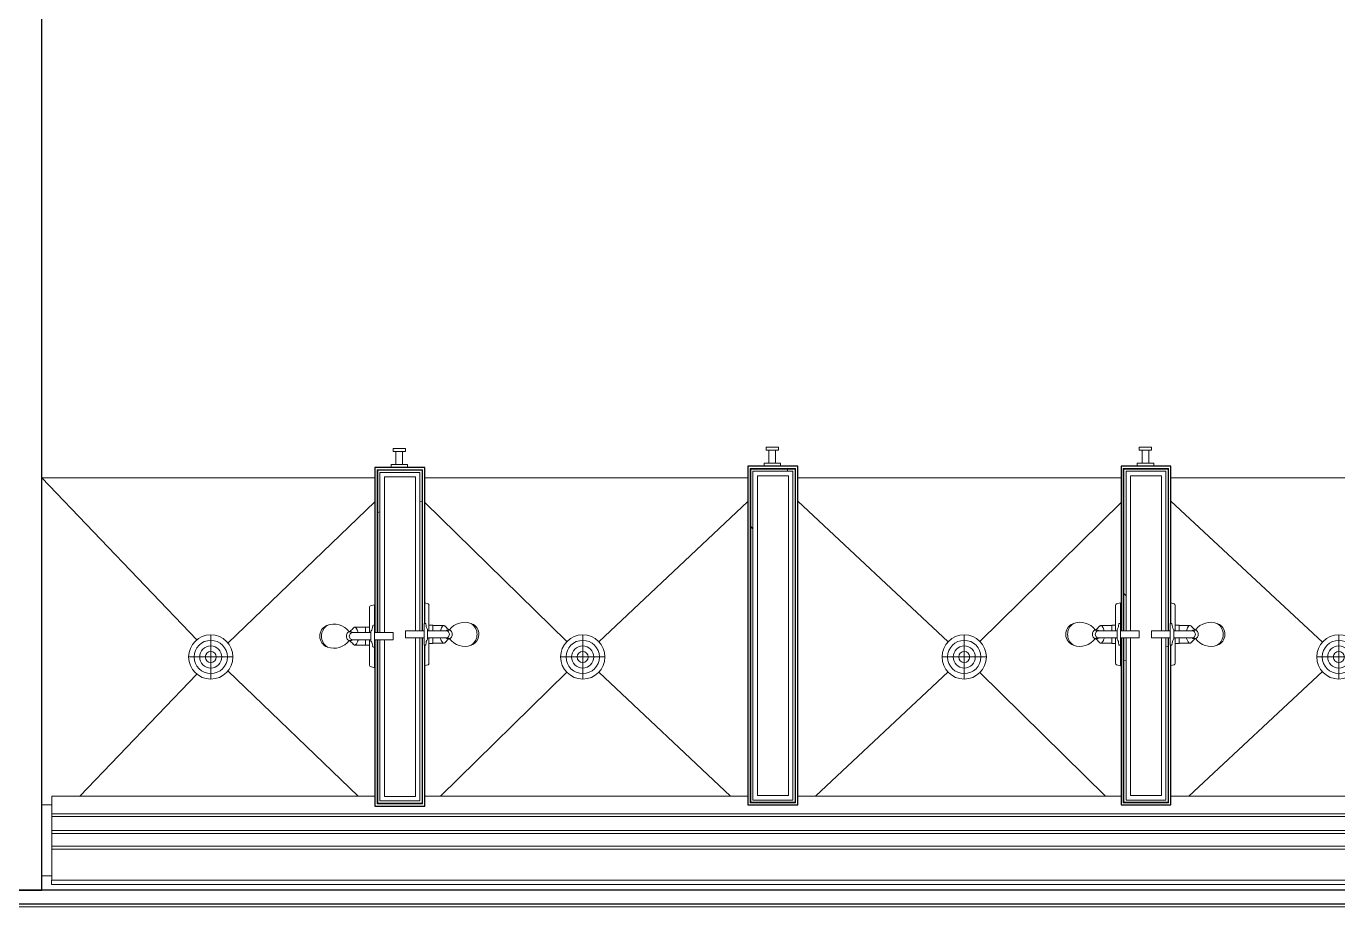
# Model space of a CAD drawing. Header units: inches. Extents: x -1442 to 59636, y -36095 to 792.
# Drawn here: x 58792.1 to 58940.2, y -22798.8 to -22699.3 of the extents above; entities that cross this region are included whole.
import ezdxf

# ---------------------------------------------------------------- set-up
doc = ezdxf.new("R2010")
doc.units = ezdxf.units.IN
doc.header["$MEASUREMENT"] = 0
for name, color, linetype, lineweight in [('A-FLOR', 192, 'Continuous', 9), ('A-GENM', 13, 'Continuous', 9), ('A-WALL', 113, 'Continuous', 9), ('A-WALL-PATT', 111, 'Continuous', 25), ('I-WALL', 2, 'Continuous', 9), ('L-SITE-WALL', 31, 'Continuous', 13), ('P-SANR-FIXT', 6, 'Continuous', 9), ('S-BEAM', 12, 'Continuous', 9)]:
    doc.layers.add(name, color=color, linetype=linetype, lineweight=lineweight)
pattern_1 = [(296.565, (33301.27, 17.28), (0.0001, 115.19999), [12.88, -244.715]), (33.69, (33307.03, 5.76), (-0.00014, 115.1996), [20.768, -394.592]), (33.69, (33422.23, 5.76), (-0.00014, 115.1996), [20.768, -394.592]), (33.69, (33537.43, 5.76), (-0.00014, 115.1996), [20.768, -394.592]), (116.565, (33324.31, 17.28), (0.0001, 115.19999), [12.88, -244.715]), (213.69, (33318.55, 28.8), (-0.00014, 115.1996), [20.768, -394.592]), (213.69, (33433.75, 28.8), (-0.00014, 115.1996), [20.768, -394.592]), (213.69, (33548.95, 28.8), (-0.00014, 115.1996), [20.768, -394.592]), (26.565, (33347.35, 17.28), (0.0001, 115.2), [25.76, -231.836]), (26.565, (33462.55, 17.28), (0.0001, 115.2), [25.76, -231.836]), (270, (33370.39, 28.8), (115.2, 7e-15), [11.52, -103.68]), (225, (33370.39, 17.28), (-1e-14, 115.20042), [16.292, -146.626]), (135, (33358.87, 5.76), (1e-14, 115.20042), [16.292, -146.626]), (288.435, (33324.308, 51.84), (-0.00042, 115.19956), [18.215, -346.08]), (18.435, (33330.07, 34.56), (-0.0004, 115.19956), [18.215, -346.08]), (18.435, (33445.27, 34.56), (-0.0004, 115.19956), [18.215, -346.08]), (18.435, (33560.47, 34.56), (-0.0004, 115.19956), [18.215, -346.08]), (135, (33347.35, 40.32), (1e-14, 115.20042), [16.292, -146.626]), (180, (33335.83, 51.84), (-1e-14, -115.2), [11.52, -103.68]), (251.565, (33295.508, 80.64), (0.00042, 115.19956), [18.215, -346.08]), (315, (33289.75, 63.36), (-1e-14, 115.20042), [16.292, -146.626]), (71.565, (33301.268, 51.84), (0.00042, 115.19956), [18.215, -346.08]), (135, (33307.03, 69.12), (1e-14, 115.20042), [16.292, -146.626]), (225, (33341.59, 80.64), (-1e-14, 115.20042), [16.292, -146.626]), (123.69, (33330.07, 69.12), (-0.00014, 115.19958), [20.768, -394.592]), (123.69, (33445.27, 69.12), (-0.00014, 115.19958), [20.768, -394.592]), (26.565, (33318.55, 86.4), (0.0001, 115.2), [12.88, -244.715]), (26.565, (33433.75, 86.4), (0.0001, 115.2), [12.88, -244.715]), (315, (33330.07, 92.16), (-1e-14, 115.20042), [16.292, -146.626]), (213.69, (33381.91, 109.44), (-0.00014, 115.1996), [20.768, -394.592]), (213.69, (33497.11, 109.44), (-0.00014, 115.1996), [20.768, -394.592]), (213.69, (33612.31, 109.44), (-0.00014, 115.1996), [20.768, -394.592]), (296.565, (33364.63, 97.92), (0.0001, 115.19999), [12.88, -244.715]), (45, (33370.39, 86.4), (1e-14, 115.20042), [16.292, -146.626]), (90, (33381.91, 97.92), (-115.2, 7e-15), [11.52, -103.68]), (213.69, (33330.07, 115.2), (-0.00014, 115.1996), [20.768, -394.592]), (213.69, (33445.27, 115.2), (-0.00014, 115.1996), [20.768, -394.592]), (213.69, (33560.47, 115.2), (-0.00014, 115.1996), [20.768, -394.592]), (315, (33312.79, 103.68), (-1e-14, 115.20042), [8.146, -154.772]), (26.565, (33318.55, 97.92), (0.0001, 115.2), [12.88, -244.715]), (26.565, (33433.75, 97.92), (0.0001, 115.2), [12.88, -244.715]), (90, (33330.07, 103.68), (-115.2, 7e-15), [11.52, -103.68]), (333.435, (33283.99, 109.44), (-0.0001, 115.2), [12.88, -244.715]), (333.435, (33399.19, 109.44), (-0.0001, 115.2), [12.88, -244.715]), (243.435, (33295.51, 103.68), (-0.0001, 115.19999), [12.88, -244.715]), (161.565, (33289.75, 92.16), (0.0004, 115.19956), [18.215, -346.08]), (161.565, (33404.95, 92.16), (0.0004, 115.19956), [18.215, -346.08]), (161.565, (33520.15, 92.16), (0.0004, 115.19956), [18.215, -346.08]), (45, (33272.47, 97.92), (1e-14, 115.20042), [16.292, -146.626]), (26.565, (33278.23, 0), (0.0001, 115.2), [12.88, -244.715]), (26.565, (33393.43, 0), (0.0001, 115.2), [12.88, -244.715]), (116.565, (33289.75, 5.76), (0.0001, 115.19999), [12.88, -244.715]), (206.565, (33283.99, 17.28), (0.0001, 115.2), [12.88, -244.715]), (206.565, (33399.19, 17.28), (0.0001, 115.2), [12.88, -244.715]), (296.565, (33272.47, 11.52), (0.0001, 115.19999), [12.88, -244.715]), (14.036, (33358.87, 51.84), (0.0005, 115.19957), [23.749, -451.233]), (14.036, (33474.07, 51.84), (0.0005, 115.19957), [23.749, -451.233]), (14.036, (33589.27, 51.84), (0.0005, 115.19957), [23.749, -451.233]), (14.036, (33704.47, 51.84), (0.0005, 115.19957), [23.749, -451.233]), (135, (33381.91, 57.6), (1e-14, 115.20042), [16.292, -146.626]), (198.435, (33370.39, 69.12), (-0.0004, 115.19956), [18.215, -346.08]), (198.435, (33485.59, 69.12), (-0.0004, 115.19956), [18.215, -346.08]), (198.435, (33600.79, 69.12), (-0.0004, 115.19956), [18.215, -346.08]), (296.565, (33353.11, 63.36), (0.0001, 115.19999), [12.88, -244.715]), (333.435, (33278.23, 34.56), (-0.0001, 115.2), [12.88, -244.715]), (333.435, (33393.43, 34.56), (-0.0001, 115.2), [12.88, -244.715]), (45, (33289.75, 28.8), (1e-14, 115.20042), [8.146, -154.772]), (116.565, (33295.51, 34.56), (0.0001, 115.19999), [12.88, -244.715]), (225, (33289.75, 46.08), (-1e-14, 115.20042), [16.292, -146.626])]

# ---------------------------------------------------------------- blocks, each defined once
blk = doc.blocks.new('Robe_hook_5552 - Robe_hook_5552-134757-Egress Plan')
at = {"layer": 'A-GENM', "color": 10, "lineweight": 13}
for p, q in [((-0.94, 0), (-0.94, -0.35)), ((-0.94, -0.35), (0.94, -0.35)), ((-0.37, -1.81), (-0.37, -0.35)), ((0.38, -1.81), (0.38, -0.35)), ((0.94, -0.35), (0.94, 0)), ((-0.69, -2.16), (-0.69, -1.81)), ((-0.69, -1.81), (0.69, -1.81)), ((0.69, -2.16), (-0.69, -2.16)), ((0.69, -1.81), (0.69, -2.16))]:
    blk.add_line(p, q, dxfattribs=at)
blk = doc.blocks.new('Shower-Unit-Zurn-Z7301-SS-MT-DV2P-HW - Z7301-SS-MT-DV2P-HW-253514-Egress Plan')
at = {"layer": 'P-SANR-FIXT', "color": 10, "lineweight": 13}
for p, q in [((-1, 0.99), (-1, 2.23)), ((-0.48, 2.64), (-0.48, 2.84)), ((-0.4, 0.38), (-0.4, 2.46)), ((0.4, 2.46), (0.4, 0.38)), ((0.48, 2.84), (0.48, 2.64)), ((1, 2.23), (1, 0.99)), ((-3.56, 0), (-3.43, 0.45)), ((-1.24, 0), (-3.56, 0)), ((-3.31, 0.54), (-1.03, 0.54)), ((-1.24, 0), (-1.24, 0.1)), ((-1.03, 0.99), (-1, 0.99)), ((-1.03, 0.54), (-1.03, 0.99)), ((-1.03, 0.54), (-0.4, 0.54)), ((-1, 0.99), (-0.4, 0.99)), ((-0.55, 0.38), (-0.4, 0.38)), ((-0.4, 0.38), (0.4, 0.38)), ((0.4, 0.99), (1, 0.99)), ((0.4, 0.54), (1.03, 0.54)), ((0.4, 0.38), (0.55, 0.38)), ((1, 0.99), (1.03, 0.99)), ((1.03, 0.99), (1.03, 0.54)), ((1.03, 0.54), (3.31, 0.54)), ((1.24, 0.1), (1.24, 0)), ((3.56, 0), (1.24, 0)), ((3.43, 0.45), (3.56, 0)), ((-0.4, 0), (-1.24, 0)), ((-0.4, -2.13), (-0.4, 0)), ((-0.4, 0), (0.4, 0)), ((0.4, 0), (0.4, -2.13)), ((1.24, 0), (0.4, 0)), ((0.4, -2.13), (-0.4, -2.13))]:
    blk.add_line(p, q, dxfattribs=at)
for centre, radius, start, end in [((0, 4.86), 1.31, 23.5819, 159.9825), ((0, 4.51), 1.46, 32.9208, 147.0792), ((0.79, 4.57), 2.15, 159.9825, 233.8466), ((-0.79, 4.57), 2.15, 306.1534, 22.1739), ((-0.63, 2.12), 0.388, 129.5027, 162.4973), ((-2.26, 4.09), 2.18, 309.5027, 324.82), ((2.26, 4.09), 2.18, 215.1859, 230.4973), ((0.63, 2.12), 0.388, 17.5027, 50.4973), ((-3.31, 0.42), 0.125, 90, 164), ((-1.14, 0.1), 0.0945, 90, 180), ((-1.14, 1.21), 1.02, 270, 305.478), ((1.14, 1.21), 1.02, 234.522, 270), ((1.14, 0.1), 0.0945, 0, 90), ((3.31, 0.42), 0.125, 16, 90)]:
    blk.add_arc(centre, radius, start, end, dxfattribs=at)
for centre, major_axis, ratio, start_param, end_param in [((0, 2.84), (0.476, 0), 0.662364, 0, 3.141593), ((0, 2.46), (0.4, 0), 0.941821, 0, 3.141593), ((-0.11, 2.15), (1.11, 0.08), 0.351489, 5.17721, 6.593422)]:
    blk.add_ellipse(centre, major_axis=major_axis, ratio=ratio, start_param=start_param, end_param=end_param, dxfattribs=at)
blk.add_open_spline([(-0.42, 1.83), (-0.46, 1.84), (-0.57, 1.87), (-0.78, 1.95), (-0.96, 2.08), (-1.02, 2.22), (-0.98, 2.3), (-0.94, 2.34)], degree=3, knots=[0.0572746, 0.0572746, 0.0572746, 0.0572746, 0.1428571, 0.2857143, 0.5714286, 0.7857143, 1, 1, 1, 1], dxfattribs=at)
for points in [[(-0.4, 2.46), (-0.42, 2.48), (-0.44, 2.52), (-0.47, 2.58), (-0.48, 2.62), (-0.48, 2.64)], [(0.48, 2.64), (0.48, 2.62), (0.47, 2.58), (0.44, 2.52), (0.42, 2.48), (0.4, 2.46)]]:
    blk.add_open_spline(points, degree=3, dxfattribs=at)
blk = doc.blocks.new('Shower-Unit-Zurn-Z7301-SS-MT-DV2P-HW - Z7301-SS-MT-DV2P-HW-253545-Egress Plan')
at = {"layer": 'P-SANR-FIXT', "color": 10, "lineweight": 13}
for p, q in [((0.4, 2.13), (-0.4, 2.13)), ((-0.4, 2.13), (-0.4, 0)), ((0.4, 0), (0.4, 2.13)), ((-0.4, 0), (-1.24, 0)), ((-1.24, 0), (-1.24, -0.1)), ((-0.4, 0), (0.4, 0)), ((1.24, 0), (0.4, 0)), ((1.24, -0.1), (1.24, 0)), ((-3.54, -0.06), (-3.43, -0.45)), ((-3.31, -0.54), (-1.03, -0.54)), ((-1.03, -0.54), (-0.4, -0.54)), ((-1.03, -0.54), (-1.03, -0.99)), ((-1.03, -0.99), (-1, -0.99)), ((-1, -0.99), (-0.4, -0.99)), ((-1, -0.99), (-1, -2.23)), ((-0.55, -0.38), (-0.4, -0.38)), ((-0.4, -0.38), (-0.4, -2.46)), ((-0.4, -0.38), (0.4, -0.38)), ((0.4, -2.46), (0.4, -0.38)), ((0.4, -0.38), (0.55, -0.38)), ((0.4, -0.54), (1.03, -0.54)), ((0.4, -0.99), (1, -0.99)), ((1, -2.23), (1, -0.99)), ((1, -0.99), (1.03, -0.99)), ((1.03, -0.99), (1.03, -0.54)), ((1.03, -0.54), (3.31, -0.54)), ((3.43, -0.45), (3.54, -0.06)), ((-0.48, -2.64), (-0.48, -2.84)), ((0.48, -2.84), (0.48, -2.64))]:
    blk.add_line(p, q, dxfattribs=at)
for centre, radius, start, end in [((-3.31, -0.42), 0.125, 196, 270), ((-1.14, -0.1), 0.0945, 180, 270), ((-1.14, -1.21), 1.02, 54.522, 90), ((1.14, -1.21), 1.02, 90, 125.478), ((1.14, -0.1), 0.0945, 270, 360), ((3.31, -0.42), 0.125, 270, 344), ((0.79, -4.57), 2.15, 126.1534, 200.0175), ((-0.63, -2.12), 0.388, 197.5027, 230.4973), ((-2.26, -4.09), 2.18, 35.18, 50.4973), ((2.26, -4.09), 2.18, 129.5027, 144.8141), ((-0.79, -4.57), 2.15, 337.8261, 53.8466), ((0.63, -2.12), 0.388, 309.5027, 342.4973), ((0, -4.86), 1.31, 200.0175, 336.4181), ((0, -4.51), 1.46, 212.9208, 327.0792)]:
    blk.add_arc(centre, radius, start, end, dxfattribs=at)
for centre, major_axis, ratio, start_param, end_param in [((0, -2.84), (-0.476, 0), 0.662364, 0, 3.141593), ((0, -2.46), (-0.4, 0), 0.941821, 0, 3.141593), ((-0.11, -2.15), (-1.11, 0.08), 0.351489, 2.831356, 4.247568)]:
    blk.add_ellipse(centre, major_axis=major_axis, ratio=ratio, start_param=start_param, end_param=end_param, dxfattribs=at)
blk.add_open_spline([(-0.42, -1.83), (-0.46, -1.84), (-0.57, -1.87), (-0.78, -1.95), (-0.96, -2.08), (-1.02, -2.22), (-0.98, -2.3), (-0.94, -2.34)], degree=3, knots=[0.0572746, 0.0572746, 0.0572746, 0.0572746, 0.1428571, 0.2857143, 0.5714286, 0.7857143, 1, 1, 1, 1], dxfattribs=at)
for points in [[(-0.4, -2.46), (-0.42, -2.48), (-0.44, -2.52), (-0.47, -2.58), (-0.48, -2.62), (-0.48, -2.64)], [(0.48, -2.64), (0.48, -2.62), (0.47, -2.58), (0.44, -2.52), (0.42, -2.48), (0.4, -2.46)]]:
    blk.add_open_spline(points, degree=3, dxfattribs=at)
blk = doc.blocks.new('Generic Models 3_Generic Models 2_312240_Generic Models 2_312240 _ Generic Models 3_Generic Models 2_312240_2 - Generic Models 3_Generic Models 2_312240_Generic Models 2_312240 _ Generic Models 3_Generic Models 2_312240_300533-398075-Egress Plan')
at = {"layer": 'A-GENM', "color": 10, "lineweight": 13}
for p, q in [((23352.16, -22801.3), (23352.16, -22800.8)), ((23352.16, -22800.8), (23512.66, -22800.8)), ((23352.16, -22801.3), (23512.66, -22801.3))]:
    blk.add_line(p, q, dxfattribs=at)
blk = doc.blocks.new('Generic Models 3_Generic Models 2_312240_Generic Models 2_312240 _ Generic Models 3_Generic Models 2_312240_3 - Generic Models 3_Generic Models 2_312240_Generic Models 2_312240 _ Generic Models 3_Generic Models 2_312240_300533-398087-Egress Plan')
at = {"layer": 'A-GENM', "color": 10, "lineweight": 13}
for p, q in [((25522.52, -22788.29), (25522.52, -22786.29)), ((25522.52, -22786.29), (25559.02, -22786.29)), ((25564.64, -22786.29), (25601.14, -22786.29)), ((25606.77, -22786.29), (25643.27, -22786.29)), ((25648.89, -22786.29), (25683.02, -22786.29)), ((25522.52, -22788.62), (25522.52, -22788.29)), ((25522.52, -22788.29), (25683.02, -22788.29)), ((25522.52, -22790.19), (25522.52, -22788.62)), ((25522.52, -22788.62), (25683.02, -22788.62)), ((25522.52, -22790.52), (25522.52, -22790.19)), ((25522.52, -22790.19), (25683.02, -22790.19)), ((25522.52, -22791.96), (25522.52, -22790.52)), ((25522.52, -22790.52), (25683.02, -22790.52)), ((25522.52, -22792.28), (25522.52, -22791.96)), ((25522.52, -22791.96), (25683.02, -22791.96)), ((25522.52, -22795.8), (25522.52, -22792.28)), ((25683.02, -22792.28), (25522.52, -22792.28))]:
    blk.add_line(p, q, dxfattribs=at)
blk = doc.blocks.new('Floor Drain - Round - 5_ Strainer - 3_ Drain-418833-Egress Plan')
at = {"layer": 'P-SANR-FIXT', "color": 10, "lineweight": 13}
for p, q in [((0, 2.5), (0, -2.5)), ((-2.5, 0), (2.5, 0))]:
    blk.add_line(p, q, dxfattribs=at)
for radius in [2.5, 1.88, 1.25, 0.625]:
    blk.add_circle((0, 0), radius, dxfattribs=at)
for start, end in [(360, 180), (180, 360)]:
    blk.add_arc((0, 0), 2.5, start, end, dxfattribs=at)
blk = doc.blocks.new('Locker Rooms and Restrooms_rvt-2-Egress Plan')
at = {"layer": 'A-WALL-PATT', "lineweight": 9}
h = blk.add_hatch(dxfattribs=at)
h.set_pattern_fill('FP_33', style=0, pattern_type=2)
h.set_pattern_definition(pattern_1)
h.paths.add_polyline_path([(25564.08, -22787.1), (25564.08, -22786.85), (25559.58, -22786.85), (25559.58, -22768.63), (25559.33, -22768.63), (25559.33, -22787.1), (25564.08, -22787.1)], flags=0)
h.paths.add_polyline_path([(25559.33, -22767.83), (25559.58, -22767.83), (25559.58, -22749.73), (25564.08, -22749.73), (25564.08, -22749.48), (25559.33, -22749.48), (25559.33, -22762.84)], flags=0)
h = blk.add_hatch(dxfattribs=at)
h.set_pattern_fill('FP_33', style=0, pattern_type=2)
h.set_pattern_definition(pattern_1)
h.paths.add_polyline_path([(25564.33, -22787.1), (25564.33, -22768.42), (25564.08, -22768.42), (25564.08, -22787.1)], flags=0)
h.paths.add_polyline_path([(25564.08, -22767.62), (25564.33, -22767.62), (25564.33, -22749.48), (25564.08, -22749.48), (25564.08, -22762.84)], flags=0)
h = blk.add_hatch(dxfattribs=at)
h.set_pattern_fill('FP_33', style=0, pattern_type=2)
h.set_pattern_definition(pattern_1)
h.paths.add_polyline_path([(25606.2, -22786.99), (25606.2, -22786.74), (25601.7, -22786.74), (25601.7, -22749.6), (25606.2, -22749.6), (25606.2, -22749.35), (25601.45, -22749.35), (25601.45, -22786.99), (25606.2, -22786.99)], flags=0)
h = blk.add_hatch(dxfattribs=at)
h.set_pattern_fill('FP_33', style=0, pattern_type=2)
h.set_pattern_definition(pattern_1)
h.paths.add_polyline_path([(25647.83, -22786.99), (25648.33, -22786.99), (25648.33, -22786.74), (25643.83, -22786.74), (25643.83, -22768.42), (25643.58, -22768.42), (25643.58, -22786.99), (25646.08, -22786.99)], flags=0)
h.paths.add_polyline_path([(25643.83, -22767.62), (25643.83, -22749.6), (25648.33, -22749.6), (25648.33, -22749.35), (25643.58, -22749.35), (25643.58, -22767.62), (25643.71, -22767.62)], flags=0)
h = blk.add_hatch(dxfattribs=at)
h.set_pattern_fill('FP_33', style=0, pattern_type=2)
h.set_pattern_definition(pattern_1)
h.paths.add_polyline_path([(25648.33, -22786.99), (25648.58, -22786.99), (25648.58, -22768.42), (25648.33, -22768.42), (25648.33, -22786.74)], flags=0)
h.paths.add_polyline_path([(25648.58, -22767.62), (25648.58, -22749.35), (25648.33, -22749.35), (25648.33, -22767.62), (25648.45, -22767.62)], flags=0)
h = blk.add_hatch(dxfattribs=at)
h.set_pattern_fill('FP_33', style=0, pattern_type=2)
h.set_pattern_definition(pattern_1)
h.paths.add_polyline_path([(25643.52, -22787.05), (25643.58, -22786.99), (25643.52, -22786.99)], flags=0)
h.paths.add_polyline_path([(25643.55, -22767.62), (25643.58, -22767.54), (25643.52, -22767.62)], flags=0)
h = blk.add_hatch(dxfattribs=at)
h.set_pattern_fill('FP_33', style=0, pattern_type=2)
h.set_pattern_definition(pattern_1)
h.paths.add_polyline_path([(25648.61, -22767.62), (25648.64, -22767.62), (25648.58, -22767.62)], flags=0)
h = blk.add_hatch(dxfattribs=at)
h.set_pattern_fill('FP_33', style=0, pattern_type=2)
h.set_pattern_definition(pattern_1)
h.paths.add_polyline_path([(25564.33, -22787.17), (25564.08, -22787.1), (25564.08, -22787.17)], flags=0)
h.paths.add_polyline_path([(25559.27, -22787.17), (25559.33, -22787.1), (25559.27, -22786.85)], flags=0)
h.paths.add_polyline_path([(25559.3, -22767.83), (25559.33, -22767.75), (25559.27, -22767.83)], flags=0)
h = blk.add_hatch(dxfattribs=at)
h.set_pattern_fill('FP_33', style=0, pattern_type=2)
h.set_pattern_definition(pattern_1)
h.paths.add_polyline_path([(25601.39, -22787.05), (25601.45, -22786.99), (25601.39, -22786.74)], flags=0)
at = {"layer": 'A-FLOR', "color": 7}
for p, q in [((25538.92, -22768.65), (25521.39, -22750.35)), ((25542.4, -22769.01), (25559.02, -22753.05)), ((25580.69, -22768.84), (25564.64, -22753.11)), ((25601.14, -22753), (25584.29, -22768.86)), ((25623.75, -22768.88), (25606.77, -22752.99)), ((25627.34, -22768.82), (25643.27, -22753.13)), ((25666.01, -22768.92), (25648.89, -22752.97)), ((25557.13, -22786.29), (25542.4, -22772.15)), ((25525.71, -22786.29), (25538.9, -22772.53)), ((25566.43, -22786.29), (25580.69, -22772.31)), ((25584.29, -22772.3), (25599.16, -22786.29)), ((25608.77, -22786.29), (25623.75, -22772.27)), ((25627.33, -22772.32), (25641.5, -22786.29)), ((25650.92, -22786.29), (25666.02, -22772.23))]:
    blk.add_line(p, q, dxfattribs=at)
at = {"layer": 'A-FLOR', "color": 10, "lineweight": 13}
for p, q in [((25521.39, -22750.35), (25559.02, -22750.35)), ((25521.39, -22750.35), (25559.02, -22750.35)), ((25564.63, -22750.35), (25601.15, -22750.35)), ((25564.63, -22750.35), (25601.15, -22750.35)), ((25606.76, -22750.35), (25643.27, -22750.35)), ((25606.76, -22750.35), (25643.27, -22750.35)), ((25648.88, -22750.35), (25685.39, -22750.35)), ((25648.88, -22750.35), (25685.39, -22750.35))]:
    blk.add_line(p, q, dxfattribs=at)
at = {"layer": 'A-WALL', "color": 7}
for p, q in [((25559.33, -22749.42), (25559.27, -22749.42)), ((25559.27, -22749.42), (25559.27, -22767.83)), ((25564.33, -22749.42), (25559.33, -22749.42)), ((25559.58, -22749.48), (25559.33, -22749.48)), ((25559.33, -22749.48), (25559.33, -22767.83)), ((25564.08, -22749.48), (25559.58, -22749.48)), ((25560.08, -22749.73), (25559.58, -22749.73)), ((25559.58, -22749.73), (25559.58, -22767.83)), ((25563.58, -22749.73), (25560.08, -22749.73)), ((25564.08, -22749.73), (25563.58, -22749.73)), ((25564.33, -22749.48), (25564.08, -22749.48)), ((25564.08, -22749.73), (25564.08, -22767.62)), ((25564.39, -22749.42), (25564.33, -22749.42)), ((25564.33, -22749.48), (25564.33, -22767.62)), ((25564.39, -22749.42), (25564.39, -22767.62)), ((25601.45, -22749.29), (25601.39, -22749.29)), ((25601.39, -22749.29), (25601.39, -22787.05)), ((25606.45, -22749.29), (25601.45, -22749.29)), ((25601.7, -22749.35), (25601.45, -22749.35)), ((25601.45, -22749.35), (25601.45, -22786.99)), ((25606.2, -22749.35), (25601.7, -22749.35)), ((25602.2, -22749.6), (25601.7, -22749.6)), ((25601.7, -22749.6), (25601.7, -22786.74)), ((25605.7, -22749.6), (25602.2, -22749.6)), ((25606.2, -22749.6), (25605.7, -22749.6)), ((25606.45, -22749.35), (25606.2, -22749.35)), ((25606.2, -22749.6), (25606.2, -22786.74)), ((25606.52, -22749.29), (25606.45, -22749.29)), ((25606.45, -22749.35), (25606.45, -22786.99)), ((25606.52, -22749.29), (25606.52, -22787.05)), ((25643.58, -22749.29), (25643.52, -22749.29)), ((25643.52, -22749.29), (25643.52, -22767.62)), ((25648.58, -22749.29), (25643.58, -22749.29)), ((25643.83, -22749.35), (25643.58, -22749.35)), ((25643.58, -22749.35), (25643.58, -22767.62)), ((25648.33, -22749.35), (25643.83, -22749.35)), ((25644.33, -22749.6), (25643.83, -22749.6)), ((25643.83, -22749.6), (25643.83, -22767.62)), ((25647.83, -22749.6), (25644.33, -22749.6)), ((25648.33, -22749.6), (25647.83, -22749.6)), ((25648.58, -22749.35), (25648.33, -22749.35)), ((25648.33, -22749.6), (25648.33, -22767.62)), ((25648.64, -22749.29), (25648.58, -22749.29)), ((25648.58, -22749.35), (25648.58, -22767.62)), ((25648.64, -22749.29), (25648.64, -22767.62)), ((25563.58, -22750.23), (25560.08, -22750.23)), ((25560.08, -22750.23), (25560.08, -22767.83)), ((25563.58, -22750.23), (25563.58, -22767.62)), ((25605.7, -22750.1), (25602.2, -22750.1)), ((25602.2, -22750.1), (25602.2, -22786.24)), ((25605.7, -22750.1), (25605.7, -22786.24)), ((25647.83, -22750.1), (25644.33, -22750.1)), ((25644.33, -22750.1), (25644.33, -22767.62)), ((25647.83, -22750.1), (25647.83, -22767.62)), ((25559.27, -22768.63), (25559.27, -22787.17)), ((25559.33, -22768.63), (25559.33, -22787.1)), ((25559.58, -22768.63), (25559.58, -22786.85)), ((25560.08, -22768.63), (25560.08, -22786.35)), ((25563.58, -22768.42), (25563.58, -22786.35)), ((25564.08, -22768.42), (25564.08, -22786.85)), ((25564.33, -22768.42), (25564.33, -22787.1)), ((25564.39, -22768.42), (25564.39, -22787.17)), ((25643.52, -22768.42), (25643.52, -22787.05)), ((25643.58, -22768.42), (25643.58, -22786.99)), ((25643.83, -22768.42), (25643.83, -22786.74)), ((25644.33, -22768.42), (25644.33, -22786.24)), ((25647.83, -22768.42), (25647.83, -22786.24)), ((25648.33, -22768.42), (25648.33, -22786.74)), ((25648.58, -22768.42), (25648.58, -22786.99)), ((25648.64, -22768.42), (25648.64, -22787.05)), ((25559.58, -22786.85), (25560.08, -22786.85)), ((25560.08, -22786.35), (25563.58, -22786.35)), ((25560.08, -22786.85), (25563.58, -22786.85)), ((25563.58, -22786.85), (25564.08, -22786.85)), ((25601.7, -22786.74), (25602.2, -22786.74)), ((25602.2, -22786.24), (25605.7, -22786.24)), ((25602.2, -22786.74), (25605.7, -22786.74)), ((25605.7, -22786.74), (25606.2, -22786.74)), ((25643.83, -22786.74), (25644.33, -22786.74)), ((25644.33, -22786.24), (25647.83, -22786.24)), ((25644.33, -22786.74), (25647.83, -22786.74)), ((25647.83, -22786.74), (25648.33, -22786.74)), ((25559.27, -22787.17), (25559.33, -22787.17)), ((25559.33, -22787.1), (25559.58, -22787.1)), ((25559.33, -22787.17), (25564.33, -22787.17)), ((25559.58, -22787.1), (25564.08, -22787.1)), ((25564.08, -22787.1), (25564.33, -22787.1)), ((25564.33, -22787.17), (25564.39, -22787.17)), ((25601.39, -22787.05), (25601.45, -22787.05)), ((25601.45, -22786.99), (25601.7, -22786.99)), ((25601.45, -22787.05), (25606.45, -22787.05)), ((25601.7, -22786.99), (25606.2, -22786.99)), ((25606.2, -22786.99), (25606.45, -22786.99)), ((25606.45, -22787.05), (25606.52, -22787.05)), ((25643.52, -22787.05), (25643.58, -22787.05)), ((25643.58, -22786.99), (25643.83, -22786.99)), ((25643.58, -22787.05), (25648.58, -22787.05)), ((25643.83, -22786.99), (25648.33, -22786.99)), ((25648.33, -22786.99), (25648.58, -22786.99)), ((25648.58, -22787.05), (25648.64, -22787.05))]:
    blk.add_line(p, q, dxfattribs=at)
at = {"layer": 'I-WALL', "color": 250, "lineweight": 25}
for p, q in [((25521.39, -22796.91), (25521.39, -22695.43)), ((25559.27, -22749.17), (25559.02, -22749.17)), ((25559.02, -22749.17), (25559.02, -22767.83)), ((25564.39, -22749.17), (25559.27, -22749.17)), ((25564.64, -22749.17), (25564.39, -22749.17)), ((25564.64, -22766.81), (25564.64, -22749.17)), ((25601.39, -22749.04), (25601.14, -22749.04)), ((25601.14, -22749.04), (25601.14, -22787.3)), ((25606.52, -22749.04), (25601.39, -22749.04)), ((25606.77, -22749.04), (25606.52, -22749.04)), ((25606.77, -22787.3), (25606.77, -22749.04)), ((25643.52, -22749.04), (25643.27, -22749.04)), ((25643.27, -22749.04), (25643.27, -22767.62)), ((25648.64, -22749.04), (25643.52, -22749.04)), ((25648.89, -22749.04), (25648.64, -22749.04)), ((25648.89, -22766.81), (25648.89, -22749.04)), ((25559.02, -22768.63), (25559.02, -22787.42)), ((25643.27, -22768.42), (25643.27, -22787.3)), ((25564.64, -22787.42), (25564.64, -22769.23)), ((25648.89, -22787.3), (25648.89, -22769.23)), ((25559.02, -22787.42), (25559.27, -22787.42)), ((25559.27, -22787.42), (25564.39, -22787.42)), ((25564.39, -22787.42), (25564.64, -22787.42)), ((25601.14, -22787.3), (25601.39, -22787.3)), ((25601.39, -22787.3), (25606.52, -22787.3)), ((25606.52, -22787.3), (25606.77, -22787.3)), ((25643.27, -22787.3), (25643.52, -22787.3)), ((25643.52, -22787.3), (25648.64, -22787.3)), ((25648.64, -22787.3), (25648.89, -22787.3)), ((25517.89, -22796.91), (25521.39, -22796.91))]:
    blk.add_line(p, q, dxfattribs=at)
at = {"color": 10, "lineweight": 13}
for name, p, rotation in [('Robe_hook_5552 - Robe_hook_5552-134757-Egress Plan', (25603.89, -22749.04), 180), ('Robe_hook_5552 - Robe_hook_5552-134757-Egress Plan', (25646.02, -22749.04), 180), ('Robe_hook_5552 - Robe_hook_5552-134757-Egress Plan', (25561.77, -22749.17), 180), ('Shower-Unit-Zurn-Z7301-SS-MT-DV2P-HW - Z7301-SS-MT-DV2P-HW-253514-Egress Plan', (25558.95, -22768.23), 90.00000000000074), ('Shower-Unit-Zurn-Z7301-SS-MT-DV2P-HW - Z7301-SS-MT-DV2P-HW-253545-Egress Plan', (25564.58, -22768.02), 89.99999999999926), ('Shower-Unit-Zurn-Z7301-SS-MT-DV2P-HW - Z7301-SS-MT-DV2P-HW-253514-Egress Plan', (25643.2, -22768.02), 90.00000000000074), ('Shower-Unit-Zurn-Z7301-SS-MT-DV2P-HW - Z7301-SS-MT-DV2P-HW-253545-Egress Plan', (25648.83, -22768.02), 89.99999999999926)]:
    blk.add_blockref(name, p, dxfattribs=dict(at, rotation=rotation))
for name, p in [('Floor Drain - Round - 5_ Strainer - 3_ Drain-418833-Egress Plan', (25540.48, -22770.58)), ('Floor Drain - Round - 5_ Strainer - 3_ Drain-418833-Egress Plan', (25582.48, -22770.58)), ('Floor Drain - Round - 5_ Strainer - 3_ Drain-418833-Egress Plan', (25625.56, -22770.58)), ('Floor Drain - Round - 5_ Strainer - 3_ Drain-418833-Egress Plan', (25667.86, -22770.58)), ('Generic Models 3_Generic Models 2_312240_Generic Models 2_312240 _ Generic Models 3_Generic Models 2_312240_3 - Generic Models 3_Generic Models 2_312240_Generic Models 2_312240 _ Generic Models 3_Generic Models 2_312240_300533-398087-Egress Plan', (0, 0)), ('Generic Models 3_Generic Models 2_312240_Generic Models 2_312240 _ Generic Models 3_Generic Models 2_312240_2 - Generic Models 3_Generic Models 2_312240_Generic Models 2_312240 _ Generic Models 3_Generic Models 2_312240_300533-398075-Egress Plan', (2170.35, 5))]:
    blk.add_blockref(name, p, dxfattribs=at)
blk = doc.blocks.new('Struct_Xcel_Sports Complex_rvt-2-Egress Plan')
at = {"layer": 'L-SITE-WALL', "color": 10}
blk.add_line((25683.77, -22798.8), (25348.83, -22798.8), dxfattribs=at)
blk = doc.blocks.new('Girt_C - 8_D-1405500-Egress Plan')
at = {"layer": 'S-BEAM', "lineweight": 13}
for p, q in [((25522.52, -22787.3), (25521.39, -22787.3)), ((25521.39, -22795.3), (25522.52, -22795.3))]:
    blk.add_line(p, q, dxfattribs=at)

msp = doc.modelspace()

# ---------------------------------------------------------------- linework, layer by layer
at = {"layer": 'A-WALL', "lineweight": 25}
for p, q in [((58956.23, -22796.91), (58621.3, -22796.91)), ((58621.3, -22798.48), (58956.23, -22798.48))]:
    msp.add_line(p, q, dxfattribs=at)
at = {"layer": 'L-SITE-WALL'}
msp.add_line((58621.3, -22798.8), (58956.23, -22798.8), dxfattribs=at)

# ---------------------------------------------------------------- block references
at = {"color": 250, "lineweight": 5}
for name in ['Struct_Xcel_Sports Complex_rvt-2-Egress Plan', 'Locker Rooms and Restrooms_rvt-2-Egress Plan']:
    msp.add_blockref(name, (33272.47, 0), dxfattribs=at)
at = {"layer": 'S-BEAM', "lineweight": 13}
msp.add_blockref('Girt_C - 8_D-1405500-Egress Plan', (33272.47, 0), dxfattribs=at)

doc.saveas('drawing.dxf')
